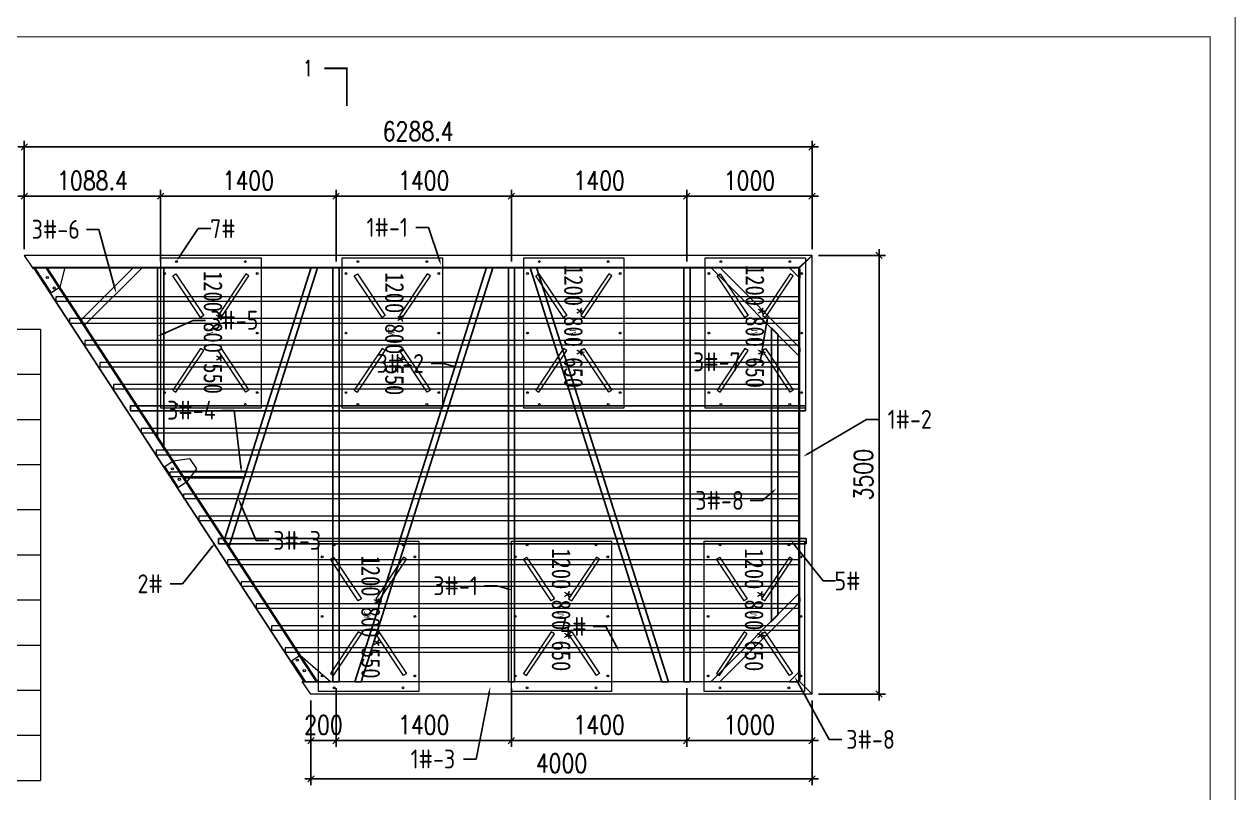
# Model space of a CAD drawing. Extents: x -259369 to -50372, y -155978 to 198088.
# Drawn here: x -60043 to -50372, y 107685 to 113815 of the extents above; entities that cross this region are included whole.
import ezdxf
from ezdxf import colors
from ezdxf.entities.mleader import LeaderData, LeaderLine
from ezdxf.math import Vec2, Vec3

# ---------------------------------------------------------------- set-up
doc = ezdxf.new("R2010")
doc.units = 0
doc.header["$LTSCALE"] = 1000
doc.header["$MEASUREMENT"] = 0
doc.linetypes.add('HIDDEN', pattern=[0.375, 0.25, -0.125])
for name, color, linetype in [('DIM_SYMB', 3, 'Continuous'), ('PUB_TEXT', 7, 'Continuous'), ('卡槽', 242, 'Continuous'), ('文字', 7, 'Continuous'), ('标注', 9, 'Continuous'), ('浮箱名称', 3, 'Continuous'), ('连接端梁', 130, 'Continuous'), ('铝横梁', 220, 'Continuous')]:
    doc.layers.add(name, color=color, linetype=linetype)
for name, color, linetype, lineweight in [('加强板', 140, 'Continuous', 18), ('图框', 7, 'Continuous', 13), ('浮箱', 160, 'Continuous', 20), ('虚线', 8, 'Continuous', 0), ('铝主梁', 3, 'Continuous', 9), ('铝龙骨', 7, 'Continuous', 9)]:
    doc.layers.add(name, color=color, linetype=linetype, lineweight=lineweight)
doc.styles.add('_TCH_LABEL', font='COMPLEX', dxfattribs={"bigfont": 'GBCBIG'})
doc.styles.add('Arial', font='')
doc.styles.add('HZTXT', font='txtw.shx', dxfattribs={"width": 0.8, "bigfont": 'hztxtw.shx'})
doc.styles.get("Standard").update_dxf_attribs({"font": 'gbenor.shx', "bigfont": 'gbcbig.shx'})
doc.styles.add('黑体', font='simhei.ttf', dxfattribs={"width": 0.8})
doc.styles.get('Arial').set_extended_font_data('STXihei')
doc.dimstyles.new('DIM-50', dxfattribs={"dimscale": 50, "dimtxt": 3, "dimasz": 1, "dimexe": 1, "dimexo": 1, "dimgap": 1, "dimtad": 1, "dimdec": 1, "dimdsep": 46, "dimtxsty": 'HZTXT', "dimblk": 'OBLIQUE', "dimblk1": 'ARCHTICK', "dimblk2": 'OBLIQUE', "dimcen": 0, "dimdle": 1, "dimclrd": 9, "dimclre": 9, "dimclrt": 2, "dimadec": 1, "dimazin": 0, "dimtfac": 1, "dimtdec": 1, "dimtix": 1, "dimtmove": 2, "dimatfit": 3, "dimldrblk": 'OBLIQUE', "dimfxl": 0, "dimtolj": 1, "dimtzin": 0, "dimarcsym": 0})

# ---------------------------------------------------------------- blocks, each defined once
blk = doc.blocks.new('_Oblique')
at = {"color": 0, "linetype": 'ByBlock', "lineweight": -2}
blk.add_line((-0.5, -0.5), (0.5, 0.5), dxfattribs=at)
blk = doc.blocks.new('*D81')
at = {"layer": 'Defpoints', "color": 0, "transparency": 16777216}
for p in [(-53754.3, 111972, 0), (-53754.3, 108472, 0), (-53219.5, 108472)]:
    blk.add_point(p, dxfattribs=at)
at = {"layer": '标注', "color": 9, "lineweight": -2, "transparency": 16777216}
for p, q in [((-53219.5, 112022), (-53219.5, 108422)), ((-53704.3, 111972), (-53169.5, 111972)), ((-53704.3, 108472), (-53169.5, 108472))]:
    blk.add_line(p, q, dxfattribs=at)
at = {"layer": '标注', "color": 9, "lineweight": -2, "transparency": 16777216, "xscale": 50, "yscale": 50, "zscale": 50}
for p, rotation in [((-53219.5, 111972), 90), ((-53219.5, 108472), 270)]:
    blk.add_blockref('_Oblique', p, dxfattribs=dict(at, rotation=rotation))
at = {"layer": '标注', "color": 2, "transparency": 16777216, "insert": (-53344.5, 110222), "char_height": 150, "attachment_point": 5, "rotation": 90, "style": 'HZTXT'}
blk.add_mtext('\\A1;3500', dxfattribs=at)
blk = doc.blocks.new('_ArchTick')
at = {"color": 0, "linetype": 'ByBlock', "const_width": 0.4}
blk.add_lwpolyline([(-0.5, -0.5), (0.5, 0.5)], dxfattribs=at)
blk = doc.blocks.new('*D82')
at = {"layer": 'Defpoints', "color": 0, "transparency": 16777216}
for p in [(-56154.3, 112443.9), (-56154.3, 111874), (-54754.3, 111874)]:
    blk.add_point(p, dxfattribs=at)
at = {"layer": '标注', "color": 9, "lineweight": -2, "transparency": 16777216}
for p, q in [((-56154.3, 111924), (-56154.3, 112493.9)), ((-54754.3, 111924), (-54754.3, 112493.9)), ((-54704.3, 112443.9), (-56204.3, 112443.9))]:
    blk.add_line(p, q, dxfattribs=at)
at = {"layer": '标注', "color": 9, "lineweight": -2, "transparency": 16777216, "xscale": 50, "yscale": 50, "zscale": 50, "rotation": 180}
blk.add_blockref('_Oblique', (-56154.3, 112443.9), dxfattribs=at)
at = {"layer": '标注', "color": 9, "lineweight": -2, "transparency": 16777216, "xscale": 50, "yscale": 50, "zscale": 50}
blk.add_blockref('_Oblique', (-54754.3, 112443.9), dxfattribs=at)
at = {"layer": '标注', "color": 2, "transparency": 16777216, "insert": (-55454.3, 112568.9), "char_height": 150, "attachment_point": 5, "style": 'HZTXT'}
blk.add_mtext('\\A1;1400', dxfattribs=at)
blk = doc.blocks.new('*D83')
at = {"layer": 'Defpoints', "color": 0, "transparency": 16777216}
for p in [(-57554.3, 112443.9), (-57554.3, 111874), (-56154.3, 111874)]:
    blk.add_point(p, dxfattribs=at)
at = {"layer": '标注', "color": 9, "lineweight": -2, "transparency": 16777216}
for p, q in [((-57554.3, 111924), (-57554.3, 112493.9)), ((-56154.3, 111924), (-56154.3, 112493.9)), ((-56104.3, 112443.9), (-57604.3, 112443.9))]:
    blk.add_line(p, q, dxfattribs=at)
at = {"layer": '标注', "color": 9, "lineweight": -2, "transparency": 16777216, "xscale": 50, "yscale": 50, "zscale": 50, "rotation": 180}
blk.add_blockref('_Oblique', (-57554.3, 112443.9), dxfattribs=at)
at = {"layer": '标注', "color": 9, "lineweight": -2, "transparency": 16777216, "xscale": 50, "yscale": 50, "zscale": 50}
blk.add_blockref('_Oblique', (-56154.3, 112443.9), dxfattribs=at)
at = {"layer": '标注', "color": 2, "transparency": 16777216, "insert": (-56854.3, 112568.9), "char_height": 150, "attachment_point": 5, "style": 'HZTXT'}
blk.add_mtext('\\A1;1400', dxfattribs=at)
blk = doc.blocks.new('*D84')
at = {"layer": 'Defpoints', "color": 0, "transparency": 16777216}
for p in [(-58954.3, 112443.9), (-58954.3, 111874), (-57554.3, 111874)]:
    blk.add_point(p, dxfattribs=at)
at = {"layer": '标注', "color": 9, "lineweight": -2, "transparency": 16777216}
for p, q in [((-58954.3, 111924), (-58954.3, 112493.9)), ((-57554.3, 111924), (-57554.3, 112493.9)), ((-57504.3, 112443.9), (-59004.3, 112443.9))]:
    blk.add_line(p, q, dxfattribs=at)
at = {"layer": '标注', "color": 9, "lineweight": -2, "transparency": 16777216, "xscale": 50, "yscale": 50, "zscale": 50, "rotation": 180}
blk.add_blockref('_Oblique', (-58954.3, 112443.9), dxfattribs=at)
at = {"layer": '标注', "color": 9, "lineweight": -2, "transparency": 16777216, "xscale": 50, "yscale": 50, "zscale": 50}
blk.add_blockref('_Oblique', (-57554.3, 112443.9), dxfattribs=at)
at = {"layer": '标注', "color": 2, "transparency": 16777216, "insert": (-58254.3, 112568.9), "char_height": 150, "attachment_point": 5, "style": 'HZTXT'}
blk.add_mtext('\\A1;1400', dxfattribs=at)
blk = doc.blocks.new('*D85')
at = {"layer": 'Defpoints', "color": 0, "transparency": 16777216}
for p in [(-60042.7, 112443.9), (-60042.7, 111972), (-58954.3, 111874)]:
    blk.add_point(p, dxfattribs=at)
at = {"layer": '标注', "color": 9, "lineweight": -2, "transparency": 16777216}
for p, q in [((-60042.7, 112022), (-60042.7, 112493.9)), ((-58954.3, 111924), (-58954.3, 112493.9)), ((-58904.3, 112443.9), (-60092.7, 112443.9))]:
    blk.add_line(p, q, dxfattribs=at)
at = {"layer": '标注', "color": 9, "lineweight": -2, "transparency": 16777216, "xscale": 50, "yscale": 50, "zscale": 50, "rotation": 180}
blk.add_blockref('_Oblique', (-60042.7, 112443.9), dxfattribs=at)
at = {"layer": '标注', "color": 9, "lineweight": -2, "transparency": 16777216, "xscale": 50, "yscale": 50, "zscale": 50}
blk.add_blockref('_Oblique', (-58954.3, 112443.9), dxfattribs=at)
at = {"layer": '标注', "color": 2, "transparency": 16777216, "insert": (-59498.5, 112568.9), "char_height": 150, "attachment_point": 5, "style": 'HZTXT'}
blk.add_mtext('\\A1;1088.4', dxfattribs=at)
blk = doc.blocks.new('*D86')
at = {"layer": 'Defpoints', "color": 0, "transparency": 16777216}
for p in [(-53754.3, 112836.6), (-60042.7, 111972), (-53754.3, 111972)]:
    blk.add_point(p, dxfattribs=at)
at = {"layer": '标注', "color": 9, "lineweight": -2, "transparency": 16777216}
for p, q in [((-60042.7, 112022), (-60042.7, 112886.6)), ((-53754.3, 112022), (-53754.3, 112886.6)), ((-60092.7, 112836.6), (-53704.3, 112836.6))]:
    blk.add_line(p, q, dxfattribs=at)
at = {"layer": '标注', "color": 9, "lineweight": -2, "transparency": 16777216, "xscale": 50, "yscale": 50, "zscale": 50, "rotation": 180}
blk.add_blockref('_Oblique', (-60042.7, 112836.6), dxfattribs=at)
at = {"layer": '标注', "color": 9, "lineweight": -2, "transparency": 16777216, "xscale": 50, "yscale": 50, "zscale": 50}
blk.add_blockref('_Oblique', (-53754.3, 112836.6), dxfattribs=at)
at = {"layer": '标注', "color": 2, "transparency": 16777216, "insert": (-56898.5, 112961.6), "char_height": 150, "attachment_point": 5, "style": 'HZTXT'}
blk.add_mtext('\\A1;6288.4', dxfattribs=at)
blk = doc.blocks.new('*D87')
at = {"layer": 'Defpoints', "color": 0, "transparency": 16777216}
for p in [(-53754.3, 112443.9), (-53754.3, 111972), (-54754.3, 111874)]:
    blk.add_point(p, dxfattribs=at)
at = {"layer": '标注', "color": 9, "lineweight": -2, "transparency": 16777216}
for p, q in [((-54754.3, 111924), (-54754.3, 112493.9)), ((-53754.3, 112022), (-53754.3, 112493.9)), ((-54804.3, 112443.9), (-53704.3, 112443.9))]:
    blk.add_line(p, q, dxfattribs=at)
at = {"layer": '标注', "color": 9, "lineweight": -2, "transparency": 16777216, "xscale": 50, "yscale": 50, "zscale": 50, "rotation": 180}
blk.add_blockref('_Oblique', (-54754.3, 112443.9), dxfattribs=at)
at = {"layer": '标注', "color": 9, "lineweight": -2, "transparency": 16777216, "xscale": 50, "yscale": 50, "zscale": 50}
blk.add_blockref('_Oblique', (-53754.3, 112443.9), dxfattribs=at)
at = {"layer": '标注', "color": 2, "transparency": 16777216, "insert": (-54254.3, 112568.9), "char_height": 150, "attachment_point": 5, "style": 'HZTXT'}
blk.add_mtext('\\A1;1000', dxfattribs=at)
blk = doc.blocks.new('*D88')
at = {"layer": 'Defpoints', "color": 0, "transparency": 16777216}
for p in [(-57754.3, 108472), (-53754.3, 108472), (-53754.3, 107796)]:
    blk.add_point(p, dxfattribs=at)
at = {"layer": '标注', "color": 9, "lineweight": -2, "transparency": 16777216}
for p, q in [((-57754.3, 108422), (-57754.3, 107746)), ((-53754.3, 108422), (-53754.3, 107746)), ((-57804.3, 107796), (-53704.3, 107796))]:
    blk.add_line(p, q, dxfattribs=at)
at = {"layer": '标注', "color": 9, "lineweight": -2, "transparency": 16777216, "xscale": 50, "yscale": 50, "zscale": 50}
for p, rotation in [((-57754.3, 107796), 179.999617407945), ((-53754.3, 107796), 359.999617407945)]:
    blk.add_blockref('_Oblique', p, dxfattribs=dict(at, rotation=rotation))
at = {"layer": '标注', "color": 2, "transparency": 16777216, "insert": (-55754.3, 107921), "char_height": 150, "attachment_point": 5, "rotation": 359.99962, "style": 'HZTXT'}
blk.add_mtext('\\A1;4000', dxfattribs=at)
blk = doc.blocks.new('*D89')
at = {"layer": 'Defpoints', "color": 0, "transparency": 16777216}
for p in [(-57554.3, 108570), (-57754.3, 108472), (-57554.3, 108101.6)]:
    blk.add_point(p, dxfattribs=at)
at = {"layer": '标注', "color": 9, "lineweight": -2, "transparency": 16777216}
for p, q in [((-57554.3, 108520), (-57554.3, 108051.6)), ((-57754.3, 108422), (-57754.3, 108051.6)), ((-57754.3, 108101.6), (-57804.3, 108101.6)), ((-57754.3, 108101.6), (-57554.3, 108101.6)), ((-57554.3, 108101.6), (-57504.3, 108101.6))]:
    blk.add_line(p, q, dxfattribs=at)
at = {"layer": '标注', "color": 9, "lineweight": -2, "transparency": 16777216, "xscale": 50, "yscale": 50, "zscale": 50}
blk.add_blockref('_Oblique', (-57754.3, 108101.6), dxfattribs=at)
at = {"layer": '标注', "color": 9, "lineweight": -2, "transparency": 16777216, "xscale": 50, "yscale": 50, "zscale": 50, "rotation": 180}
blk.add_blockref('_Oblique', (-57554.3, 108101.6), dxfattribs=at)
at = {"layer": '标注', "color": 2, "transparency": 16777216, "insert": (-57654.3, 108226.6), "char_height": 150, "attachment_point": 5, "style": 'HZTXT'}
blk.add_mtext('\\A1;200', dxfattribs=at)
blk = doc.blocks.new('A$C0D8A069B')
at = {"layer": '加强板'}
blk.add_lwpolyline([(80, -100), (0, -100), (0, 100), (80, 100), (200, 44.9), (200, -55.1), (80, -100)], dxfattribs=at)
for centre in [(40, 50), (40, -50)]:
    blk.add_circle(centre, 9, dxfattribs=at)
blk = doc.blocks.new('*D90')
at = {"color": 9, "lineweight": -2, "transparency": 16777216}
for p, q in [((-57554.3, 108520), (-57554.3, 108051.6)), ((-56154.3, 108520), (-56154.3, 108051.6)), ((-57604.3, 108101.6), (-56104.3, 108101.6))]:
    blk.add_line(p, q, dxfattribs=at)
at = {"layer": 'Defpoints', "color": 0, "transparency": 16777216}
for p in [(-57554.3, 108570), (-56154.3, 108570), (-56154.3, 108101.6)]:
    blk.add_point(p, dxfattribs=at)
at = {"color": 9, "lineweight": -2, "transparency": 16777216, "xscale": 50, "yscale": 50, "zscale": 50, "rotation": 180}
blk.add_blockref('_Oblique', (-57554.3, 108101.6), dxfattribs=at)
at = {"color": 9, "lineweight": -2, "transparency": 16777216, "xscale": 50, "yscale": 50, "zscale": 50}
blk.add_blockref('_Oblique', (-56154.3, 108101.6), dxfattribs=at)
at = {"color": 2, "transparency": 16777216, "insert": (-56854.3, 108226.6), "char_height": 150, "attachment_point": 5, "style": 'HZTXT'}
blk.add_mtext('\\A1;1400', dxfattribs=at)
blk = doc.blocks.new('*D91')
at = {"color": 9, "lineweight": -2, "transparency": 16777216}
for p, q in [((-56154.3, 108520), (-56154.3, 108051.6)), ((-54754.3, 108520), (-54754.3, 108051.6)), ((-56204.3, 108101.6), (-54704.3, 108101.6))]:
    blk.add_line(p, q, dxfattribs=at)
at = {"layer": 'Defpoints', "color": 0, "transparency": 16777216}
for p in [(-56154.3, 108570), (-54754.3, 108570), (-54754.3, 108101.6)]:
    blk.add_point(p, dxfattribs=at)
at = {"color": 9, "lineweight": -2, "transparency": 16777216, "xscale": 50, "yscale": 50, "zscale": 50, "rotation": 180}
blk.add_blockref('_Oblique', (-56154.3, 108101.6), dxfattribs=at)
at = {"color": 9, "lineweight": -2, "transparency": 16777216, "xscale": 50, "yscale": 50, "zscale": 50}
blk.add_blockref('_Oblique', (-54754.3, 108101.6), dxfattribs=at)
at = {"color": 2, "transparency": 16777216, "insert": (-55454.3, 108226.6), "char_height": 150, "attachment_point": 5, "style": 'HZTXT'}
blk.add_mtext('\\A1;1400', dxfattribs=at)
blk = doc.blocks.new('*D92')
at = {"color": 9, "lineweight": -2, "transparency": 16777216}
for p, q in [((-54754.3, 108520), (-54754.3, 108051.6)), ((-53754.3, 108422), (-53754.3, 108051.6)), ((-54804.3, 108101.6), (-53704.3, 108101.6))]:
    blk.add_line(p, q, dxfattribs=at)
at = {"layer": 'Defpoints', "color": 0, "transparency": 16777216}
for p in [(-54754.3, 108570), (-53754.3, 108472), (-53754.3, 108101.6)]:
    blk.add_point(p, dxfattribs=at)
at = {"color": 9, "lineweight": -2, "transparency": 16777216, "xscale": 50, "yscale": 50, "zscale": 50, "rotation": 180}
blk.add_blockref('_Oblique', (-54754.3, 108101.6), dxfattribs=at)
at = {"color": 9, "lineweight": -2, "transparency": 16777216, "xscale": 50, "yscale": 50, "zscale": 50}
blk.add_blockref('_Oblique', (-53754.3, 108101.6), dxfattribs=at)
at = {"color": 2, "transparency": 16777216, "insert": (-54254.3, 108226.6), "char_height": 150, "attachment_point": 5, "style": 'HZTXT'}
blk.add_mtext('\\A1;1000', dxfattribs=at)
blk = doc.blocks.new('$matou$00000186')
for points in [[(-600, 400), (600, 400), (600, -400), (-600, -400)], [(-455.8, 303.8), (-472.4, 278.9), (-139.6, 57), (-122.9, 82)], [(455.8, 303.8), (472.4, 278.9), (139.6, 57), (122.9, 82)], [(-455.8, -303.8), (-472.4, -278.9), (-139.6, -57), (-122.9, -82)], [(455.8, -303.8), (472.4, -278.9), (139.6, -57), (122.9, -82)]]:
    blk.add_lwpolyline(points, close=True)
for centre in [(-475, 370), (0, 370), (475, 370), (-570, 275), (570, 275), (-570, -275), (570, -275), (-475, -370), (0, -370), (475, -370)]:
    blk.add_circle(centre, 7)
at = {"layer": 'PUB_TEXT', "style": '黑体', "width": 0.8}
blk.add_text('JY', height=52.57, dxfattribs=at).set_placement((-44.4, -35.3))
blk = doc.blocks.new('*U26')
at = {"layer": '浮箱', "rotation": 270}
blk.add_blockref('$matou$00000186', (0, 0), dxfattribs=at)
blk = doc.blocks.new('*U27')
at = {"color": 0, "linetype": 'ByBlock', "lineweight": -2, "transparency": 16777216}
for p in [(0, 0), (1448.3, 0), (2896.7, 0), (4345, 0)]:
    blk.add_blockref('*U26', p, dxfattribs=at)
blk = doc.blocks.new('*U28')
at = {"layer": '浮箱', "rotation": 270}
blk.add_blockref('$matou$00000186', (0, 0), dxfattribs=at)
blk = doc.blocks.new('*U29')
at = {"color": 0, "linetype": 'ByBlock', "lineweight": -2, "transparency": 16777216}
for p in [(0, 0), (1540, 0), (3080, 0)]:
    blk.add_blockref('*U28', p, dxfattribs=at)
blk = doc.blocks.new('m5')
at = {"layer": '加强板', "color": 5}
for points in [[(131648.1, 17652.8), (131888.1, 17652.8), (131846.4, 17495.7), (131779.4, 17451.9)], [(133808.2, 14348.8), (134008.2, 14348.8), (133765.8, 14560), (133698.8, 14516.2)]]:
    blk.add_lwpolyline(points, close=True, dxfattribs=at)
for centre in [(131747.2, 17574.3), (131801.9, 17490.6), (133743.2, 14521.4), (133797.9, 14437.7)]:
    blk.add_circle(centre, 9, dxfattribs=at)
at = {"layer": '卡槽', "color": 22, "ltscale": 5000, "elevation": 0}
for points in [[(137798, 16550.8), (137798, 16510.8), (132409.8, 16510.8), (132409.8, 16550.8)], [(137804.4, 15450.8), (137804.4, 15490.8), (133114.7, 15490.8), (133114.7, 15450.8)]]:
    blk.add_lwpolyline(points, close=True, dxfattribs=at)
at = {"layer": '虚线', "color": 1, "linetype": 'HIDDEN', "ltscale": 300}
for p, q in [((137753.4, 17652.8), (131627, 17652.8)), ((131731.6, 17652.8), (133891.9, 14348.8)), ((137753.4, 14348.8), (137753.4, 17652.8)), ((137753.4, 14348.8), (133787.3, 14348.8))]:
    blk.add_line(p, q, dxfattribs=at)
at = {"layer": '连接端梁'}
blk.add_lwpolyline([(133796.3, 14348.8), (131636, 17652.8), (131743.5, 17652.8), (133903.8, 14348.8)], close=True, dxfattribs=at)
at = {"layer": '铝主梁', "color": 3}
for points in [[(131633.6, 17650.8), (137743.4, 17650.8), (137851.4, 17750.8), (131563, 17750.8)], [(137751.4, 17642.8), (137751.8, 14350.8), (137851.4, 14250.8), (137851.4, 17750.8)]]:
    blk.add_lwpolyline(points, dxfattribs=at)
blk.add_lwpolyline([(137851.4, 14250.8), (133851.4, 14250.8), (133780.8, 14350.8), (137751.8, 14350.8)], close=True, dxfattribs=at)
at = {"layer": '铝横梁', "color": 243}
for points in [[(137753.4, 17635.8), (137736.4, 17652.8), (137668.6, 17652.8), (137753.4, 17568)], [(137753.4, 14365.8), (137736.4, 14348.8), (137668.6, 14348.8), (137753.4, 14433.7)]]:
    blk.add_lwpolyline(points, close=True, dxfattribs=at)
for name, p in [('*U27', (133053, 17130.8, 0)), ('*U29', (134311.4, 14870.8, 0))]:
    blk.add_blockref(name, p)
at = {"rotation": 33.17829872534546}
blk.add_blockref('A$C0D8A069B', (132739.2, 15983.9), dxfattribs=at)
blk = doc.blocks.new('ghjghjgj')
at = {"layer": '图框'}
for p, q in [((110614, 119431), (110614, 114931)), ((110614, 119431), (115451, 119431)), ((115451, 119431), (115451, 114931)), ((110614, 118981), (115451, 118981)), ((111401, 118981), (111401, 114931)), ((112639, 118981), (112639, 114931)), ((113764, 118981), (113764, 114931)), ((110614, 118531), (115451, 118531)), ((110614, 118081), (115451, 118081)), ((110614, 117631), (115451, 117631)), ((110614, 117181), (115451, 117181)), ((110614, 116731), (115451, 116731)), ((110614, 116281), (115451, 116281)), ((110614, 115831), (115451, 115831)), ((110614, 115381), (115451, 115381)), ((110614, 114931), (115451, 114931))]:
    blk.add_line(p, q, dxfattribs=at)
at = {"layer": '图框', "attachment_point": 1, "style": 'Arial'}
for s, width, insert, char_height in [('\\pi876.69506;{\\fSimSun|b0|i0|c134|p2;主浮桥材料表}', 2620.06, (111520, 119308), 168.75), ('\\pi51.65737;{\\fSimSun|b0|i0|c134|p2;编号}', 716.98, (110717, 118863), 168.75), ('\\pi51.32218;{\\fSimSun|b0|i0|c134|p2;名称}', 716.98, (111647, 118863), 168.75), ('\\pi53.50095;{\\fSimSun|b0|i0|c134|p2;材质}', 716.98, (112849, 118863), 168.75), ('\\pi35.48134;{\\fSimSun|b0|i0|c134|p2;规格（mm）}', 1208.85, (114034, 118863), 168.75), ('\\pi279.81954;{\\fArial|b0|i0|c0|p34;1#}', 793.2, (110608, 118413), 168.75), ('\\pi50.98698;{\\fSimSun|b0|i0|c134|p2;主梁}', 716.98, (111647, 118413), 168.75), ('\\pi234.45852;{\\fArial|b0|i0|c0|p34;6061-T6}', 1327.29, (112543, 118413), 168.75), ('\\pi0.69652;222x100x4', 1327.29, (113918, 118413), 168.75), ('\\pi270.43814;{\\fArial|b0|i0|c0|p34;2#}', 793.2, (110608, 117937), 168.75), ('\\pi31.45968;{\\fSimSun|b0|i0|c134|p2;U型槽}', 1074.91, (111621, 117944), 168.75), ('\\pi234.45852;{\\fArial|b0|i0|c0|p34;6061-T6}', 1327.29, (112543, 117937), 168.75), ('\\pi28.82152;90x78x7.0', 1327.29, (113918, 117933), 168.75), ('\\pi271.93456;{\\fArial|b0|i0|c0|p34;3#}', 793.2, (110608, 117509), 168.75), ('\\pi57.54881;{\\fSimSun|b0|i0|c134|p2;矩形管}', 874.48, (111569, 117497), 168.75), ('\\pi234.45852;{\\fArial|b0|i0|c0|p34;6061-T6}', 1327.29, (112543, 117499), 168.75), ('\\pi149.35724;78x50x3', 1327.29, (113918, 117497), 168.75), ('\\pi268.48129;{\\fArial|b0|i0|c0|p34;4#}', 793.2, (110608, 117047), 168.75), ('\\pi35.39194;{\\fSimSun|b0|i0|c134|p2;龙骨}', 1074.91, (111670, 117063), 168.75), ('\\pi234.45852;{\\fArial|b0|i0|c0|p34;6061-T6}', 1327.29, (112543, 117047), 168.75), ('\\pi149.35724;76x35x3', 1327.29, (113918, 117063), 168.75), ('\\pi271.87701;{\\fArial|b0|i0|c0|p34;5#}', 793.2, (110608, 116599), 168.75), ('\\pi35.01394;{\\fSimSun|b0|i0|c134|p2;卡槽}', 1074.91, (111657, 116587), 168.75), ('\\pi234.45852;{\\fArial|b0|i0|c0|p34;6061-T6}', 1327.29, (112543, 116613), 168.75), ('\\pi149.35724;40x40x3', 1327.29, (113918, 116587), 168.75), ('\\pi74.02918;{\\fSimSun|b0|i0|c134|p2;加强板}', 1074.91, (111574, 116145), 168.75), ('\\pi271.41657;{\\fArial|b0|i0|c0|p34;6#}', 793.2, (110608, 116144), 168.75), ('\\pi234.45852;{\\fArial|b0|i0|c0|p34;6061-T6}', 1327.29, (112543, 116137), 168.75), ('\\pi-11.35705;200x200x8', 1327.29, (113918, 116145), 168.75), ('\\pi272.56766;{\\fArial|b0|i0|c0|p34;7#}', 793.2, (110608, 115688), 168.75), ('\\pi117.7722;{\\fSimSun|b0|i0|c134|p2;浮箱}', 1074.91, (111620, 115714), 168.75), ('\\pi521.82849;{\\fArial|b0|i0|c0|p34;PE}', 1327.29, (112543, 115687), 168.75), ('\\pi-236.35705,t944.89295;1200x800x550', 1327.29, (113937, 115687), 168.75), ('\\pi271.7619;{\\fArial|b0|i0|c0|p34;8#}', 793.2, (110608, 115254), 168.75), ('{\\fSimSun|b0|i0|c134|p2;面板}', 1074.91, (111753, 115252), 168.75), ('\\pi436.2992;{\\fSimSun|b0|i0|c134|p2;塑木}', 1327.29, (112543, 115252), 168.75), ('138x23', 1327.29, (114174, 115254), 168.8)]:
    blk.add_mtext_dynamic_manual_height_columns(s, width=width, gutter_width=2260, heights=[363], dxfattribs=dict(at, insert=insert, char_height=char_height))
at = {"layer": '文字', "color": 0, "insert": (112415, 120123), "char_height": 150, "attachment_point": 5, "style": 'Arial'}
blk.add_mtext_dynamic_manual_height_columns('{\\fSimSun|b0|i0|c134|p2;说明}:\\P1{\\fSimSun|b0|i0|c134|p2;、本图标注尺寸以}mm{\\fSimSun|b0|i0|c134|p2;为单位。\\P}2{\\fSimSun|b0|i0|c134|p2;、浮桥结构采用}6061-T6{\\fSimSun|b0|i0|c134|p2;铝合金。}', width=3542.47, gutter_width=12.5, heights=[0], dxfattribs=at)

msp = doc.modelspace()

# ---------------------------------------------------------------- linework, layer by layer
at = {"layer": 'DIM_SYMB', "const_width": 15}
msp.add_lwpolyline([(-57648.12, 113464.57), (-57468.12, 113464.57), (-57468.12, 113164.57)], dxfattribs=at)
at = {"layer": '加强板', "color": 5}
for points in [[(-59957.64, 111873.98), (-59717.62, 111873.98), (-59759.35, 111716.89), (-59826.3, 111673.11)], [(-57797.47, 108569.98), (-57597.51, 108569.98), (-57839.96, 108781.15), (-57906.92, 108737.37)]]:
    msp.add_lwpolyline(points, close=True, dxfattribs=at)
for centre in [(-59858.49, 111795.43), (-59803.77, 111711.74), (-57862.5, 108742.53), (-57807.77, 108658.83)]:
    msp.add_circle(centre, 9, dxfattribs=at)
at = {"layer": '虚线', "color": 1, "linetype": 'HIDDEN', "ltscale": 300}
for p, q in [((-53852.31, 111873.98), (-59978.67, 111873.98)), ((-59874.13, 111873.98), (-57713.84, 108569.98)), ((-53852.31, 108569.98), (-53852.31, 111873.98)), ((-53852.31, 108569.98), (-57818.38, 108569.98))]:
    msp.add_line(p, q, dxfattribs=at)
at = {"layer": '连接端梁', "color": 0}
for points, const_width in [([(-64647.44, 113915.74), (-50377.38, 113915.74), (-50377.38, 102953.02), (-64647.44, 102953.02)], 10), ([(-64447.44, 113715.74), (-50577.38, 113715.74), (-50577.38, 103153.02), (-64447.44, 103153.02)], 9)]:
    msp.add_lwpolyline(points, close=True, dxfattribs=dict(at, const_width=const_width))
at = {"layer": '连接端梁'}
msp.add_lwpolyline([(-57809.42, 108569.98), (-59969.71, 111873.98), (-59862.18, 111873.98), (-57701.89, 108569.98)], close=True, dxfattribs=at)
at = {"layer": '铝主梁', "color": 3}
for points in [[(-60042.75, 111971.98), (-59972.13, 111863.98)], [(-53862.31, 111863.98), (-53862.31, 108579.98), (-53754.31, 108471.98), (-53754.31, 111971.98)]]:
    msp.add_lwpolyline(points, dxfattribs=at)
msp.add_lwpolyline([(-53754.31, 111971.98), (-53862.31, 111863.98), (-53862.31, 108579.98), (-53754.31, 108471.98)], close=True, dxfattribs=at)
at = {"layer": '铝横梁', "color": 243}
for points in [[(-59589.06, 111456.27), (-59171.21, 111874.14), (-59101.91, 111872.72), (-59560.81, 111413.81)], [(-58928.32, 111873.98), (-58927.85, 110448.05), (-58977.85, 110521.47), (-58978.32, 111873.98)], [(-57753.68, 111873.98), (-58444.04, 109705.04), (-58408.26, 109652.63), (-57701.42, 111873.37)], [(-57578.32, 111873.98), (-57578.32, 108569.98), (-57528.32, 108569.98), (-57528.32, 111873.98)], [(-56353.68, 111873.98), (-57405.31, 108569.98), (-57353.05, 108569.37), (-56301.42, 111873.37)], [(-56178.32, 111873.98), (-56178.32, 108569.98), (-56128.32, 108569.98), (-56128.32, 111873.98)], [(-55952.96, 111873.98), (-54901.34, 108569.98), (-54953.6, 108569.37), (-56005.23, 111873.37)], [(-54778.32, 111873.98), (-54778.32, 108569.98), (-54728.32, 108569.98), (-54728.32, 111873.98)], [(-53852.31, 111234.76), (-54491.52, 111873.98), (-54560.82, 111872.57), (-53853.73, 111165.46)], [(-53852.31, 111857.01), (-53869.28, 111873.98), (-53937.16, 111873.98), (-53852.31, 111789.13)], [(-54027.93, 111342.5), (-54028.31, 109101.09), (-54078.31, 109051.08), (-54078.32, 111392.89)], [(-53852.31, 109209.2), (-54491.52, 108569.98), (-54560.82, 108571.39), (-53853.73, 109278.5)], [(-53852.31, 108586.95), (-53869.28, 108569.98), (-53937.16, 108569.98), (-53852.31, 108654.83)]]:
    msp.add_lwpolyline(points, close=True, dxfattribs=at)
at = {"layer": '铝横梁', "color": 243, "elevation": 0}
msp.add_lwpolyline([(-58797.71, 110247.96), (-58271.86, 110247.96), (-58287.14, 110197.96), (-58766.33, 110197.96)], close=True, dxfattribs=at)
at = {"layer": '铝龙骨', "color": 0}
for points in [[(-53852.31, 111606.98), (-53852.31, 111641.98), (-59790.31, 111641.98), (-59790.31, 111606.98)], [(-53852.31, 111431.98), (-53852.31, 111466.98), (-59680.31, 111466.98), (-59680.31, 111431.98)], [(-53852.31, 111256.98), (-53852.31, 111291.98), (-59560.31, 111291.98), (-59560.31, 111256.98)], [(-53852.31, 111081.98), (-53852.31, 111116.98), (-59440.31, 111116.98), (-59440.31, 111081.98)], [(-53852.31, 110906.98), (-53852.31, 110941.98), (-59330.31, 110941.98), (-59330.31, 110906.98)], [(-53852.31, 110556.98), (-53852.31, 110591.98), (-59110.31, 110591.98), (-59110.31, 110556.98)], [(-53852.31, 110381.98), (-53852.31, 110416.98), (-58990.31, 110416.98), (-58990.31, 110381.98)], [(-53852.31, 110206.98), (-53852.31, 110241.98), (-58880.31, 110241.98), (-58880.31, 110206.98)], [(-53852.31, 110031.98), (-53852.31, 110066.98), (-58770.31, 110066.98), (-58770.31, 110031.98)], [(-53852.31, 109856.98), (-53852.31, 109891.98), (-58650.31, 109891.98), (-58650.31, 109856.98)], [(-53852.31, 109506.98), (-53852.31, 109541.98), (-58420.31, 109541.98), (-58420.31, 109506.98)], [(-53852.31, 109331.98), (-53852.31, 109366.98), (-58310.31, 109366.98), (-58310.31, 109331.98)], [(-53852.31, 109156.98), (-53852.31, 109191.98), (-58190.31, 109191.98), (-58190.31, 109156.98)], [(-53852.31, 108981.98), (-53852.31, 109016.98), (-58070.31, 109016.98), (-58070.31, 108981.98)], [(-53852.31, 108806.98), (-53852.31, 108841.98), (-57960.31, 108841.98), (-57960.31, 108806.98)]]:
    msp.add_lwpolyline(points, close=True, dxfattribs=at)

# ---------------------------------------------------------------- block references
msp.add_blockref('m5', (-191605.71, 94221.16))
at = {"rotation": 33.17829872534546}
msp.add_blockref('A$C0D8A069B', (-58866.53, 110205.03), dxfattribs=at)
at = {"layer": '连接端梁', "color": 0, "xscale": 0.8, "yscale": 0.8, "zscale": 0.8}
msp.add_blockref('ghjghjgj', (-152272.99, 15838.7), dxfattribs=at)

# ---------------------------------------------------------------- texts
at = {"layer": 'PUB_TEXT', "color": 7, "style": '_TCH_LABEL', "width": 0.705882}
msp.add_text('1', height=127.5, dxfattribs=at).set_placement((-57817.4, 113400.82))
at = {"layer": '浮箱名称', "style": '黑体', "width": 0.8}
for p in [(-58609.61, 111847.36, 0), (-57161.28, 111836.99, 0), (-57351.15, 109577.03, 0)]:
    msp.add_text('1200*800*550', height=150.211, rotation=270, dxfattribs=at).set_placement(p)
at = {"layer": '浮箱名称', "color": 1, "style": '黑体', "width": 0.8}
for p in [(-55732.53, 111894.74, 0), (-54284.19, 111894.74, 0), (-55830.73, 109634.78, 0), (-54290.73, 109634.78, 0)]:
    msp.add_text('1200*800*650', height=150.211, rotation=270, dxfattribs=at).set_placement(p)

# ---------------------------------------------------------------- dimensions: what is measured, and where the dimension line sits
for base, p1, p2, picture, middle in [((-56154.32, 108101.6), (-57554.32, 108569.98), (-56154.32, 108569.98), '*D90', (-56854.32, 108226.6)), ((-54754.32, 108101.6), (-56154.32, 108569.98), (-54754.32, 108569.98), '*D91', (-55454.32, 108226.6)), ((-53754.31, 108101.6), (-54754.32, 108569.98), (-53754.31, 108471.95), '*D92', (-54254.32, 108226.6))]:
    dim = msp.add_linear_dim(base=base, p1=p1, p2=p2, dimstyle='DIM-50')
    dim.commit()
    dim.dimension.update_dxf_attribs({"geometry": picture, "text_midpoint": middle})
at = {"layer": '标注'}
for base, p1, p2, angle, picture, middle in [((-53754.31, 112836.57), (-60042.75, 111971.98), (-53754.31, 111971.98), 180, '*D86', (-56898.53, 112961.57)), ((-60042.75, 112443.89), (-58954.32, 111873.98), (-60042.75, 111971.98), 180, '*D85', (-59498.53, 112568.89)), ((-58954.32, 112443.89), (-57554.32, 111873.98), (-58954.32, 111873.98), 180, '*D84', (-58254.32, 112568.89)), ((-57554.32, 112443.89), (-56154.32, 111873.98), (-57554.32, 111873.98), 180, '*D83', (-56854.32, 112568.89)), ((-56154.32, 112443.89), (-54754.32, 111873.98), (-56154.32, 111873.98), 180, '*D82', (-55454.32, 112568.89)), ((-53754.31, 112443.89), (-54754.32, 111873.98), (-53754.31, 111971.98), 180, '*D87', (-54254.32, 112568.89)), ((-53219.53, 108471.95, 0), (-53754.31, 111971.98), (-53754.31, 108471.95), 90, '*D81', (-53344.53, 110221.97, 0)), ((-57554.32, 108101.6), (-57754.3, 108471.98), (-57554.32, 108569.98), 180, '*D89', (-57654.31, 108226.6))]:
    dim = msp.add_linear_dim(base=base, p1=p1, p2=p2, angle=angle, dimstyle='DIM-50', dxfattribs=at)
    dim.commit()
    dim.dimension.update_dxf_attribs({"geometry": picture, "text_midpoint": middle})
dim = msp.add_aligned_dim(p1=(-57754.3, 108471.98), p2=(-53754.31, 108471.95), distance=-676, dimstyle='DIM-50', dxfattribs=at)
dim.commit()
dim.dimension.update_dxf_attribs({"geometry": '*D88', "text_midpoint": (-55754.31, 107920.97)})

# ---------------------------------------------------------------- leaders
at = {"layer": '标注', "color": 6, "linetype": 'ByBlock'}
ml = msp.add_multileader_mtext('Standard', dxfattribs=at)
ml.set_content('3#-6', color=6)
ml.set_leader_properties()
ml.build(insert=Vec2(0, 0))
ml.multileader.update_dxf_attribs({"dogleg_length": 100, "arrow_head_size": 50})
ctx = ml.context
ctx.base_point, ctx.char_height, ctx.arrow_head_size, ctx.landing_gap_size, ctx.plane_origin = Vec3(-59961.96, 112178.51, 0), 150, 50, 35.88, Vec3(-59635.13, 101818.95, 0)
notes = []
notes.append((ctx, [(0, (1, 1, 0), (-59446.51, 112178.51, 0), (-1, 0), 100, [(0, [(-59308.6, 111668.85, 0)], 0, [])])]))
ctx.mtext.insert, ctx.mtext.width, ctx.mtext.defined_height, ctx.mtext.flow_direction = Vec3(-59983.37, 112254.84, 0), 445.8704, 72.4, 5
ml = msp.add_multileader_mtext('Standard', dxfattribs=at)
ml.set_content('7#', color=6)
ml.set_leader_properties()
ml.build(insert=Vec2(0, 0))
ml.multileader.update_dxf_attribs({"dogleg_length": 100, "arrow_head_size": 50})
ctx = ml.context
ctx.base_point, ctx.char_height, ctx.arrow_head_size, ctx.landing_gap_size, ctx.plane_origin = Vec3(-58553.56, 112184.96), 150, 50, 35.88, Vec3(-58335.46, 101583.72)
ctx.text_align_type = 2
notes.append((ctx, [(0, (1, 1, 0), (-58653.56, 112184.96), (1, 0), 100, [(0, [(-58824.69, 111929.63)], 0, [])])]))
ctx.mtext.insert, ctx.mtext.width, ctx.mtext.defined_height, ctx.mtext.alignment, ctx.mtext.flow_direction = Vec3(-58355.18, 112259.96), 445.8704, 72.4, 3, 5
ml = msp.add_multileader_mtext('Standard', dxfattribs=at)
ml.set_content('1#-1', color=6)
ml.set_leader_properties()
ml.build(insert=Vec2(0, 0))
ml.multileader.update_dxf_attribs({"dogleg_length": 100, "arrow_head_size": 50})
ctx = ml.context
ctx.base_point, ctx.char_height, ctx.arrow_head_size, ctx.landing_gap_size, ctx.plane_origin = Vec3(-57275.8, 112194.13), 150, 50, 35.88, Vec3(-57315.58, 100603.12)
notes.append((ctx, [(0, (1, 1, 0), (-56816.55, 112194.13), (-1, 0), 100, [(0, [(-56715.25, 111892.8)], 0, [])])]))
ctx.mtext.insert, ctx.mtext.width, ctx.mtext.defined_height, ctx.mtext.flow_direction = Vec3(-57310.54, 112270.4), 445.8704, 72.4, 5
ml = msp.add_multileader_mtext('Standard', dxfattribs=at)
ml.set_content('3#-5', color=6)
ml.set_leader_properties()
ml.build(insert=Vec2(0, 0))
ml.multileader.update_dxf_attribs({"dogleg_length": 100, "arrow_head_size": 50})
ctx = ml.context
ctx.base_point, ctx.char_height, ctx.arrow_head_size, ctx.landing_gap_size, ctx.plane_origin = Vec3(-58594.65, 111453.06, 0), 150, 50, 35.88, Vec3(-58373.89, 101103.95, 0)
notes.append((ctx, [(1, (1, 1, 0), (-58694.65, 111453.06, 0), (1, 0), 100, [(0, [(-58979.08, 111326.07, 0)], 0, [])])]))
ctx.mtext.insert, ctx.mtext.width, ctx.mtext.defined_height, ctx.mtext.flow_direction = Vec3(-58558.78, 111529.39, 0), 445.8704, 72.4, 5
ml = msp.add_multileader_mtext('Standard', dxfattribs=at)
ml.set_content('3#-7', color=6)
ml.set_leader_properties()
ml.build(insert=Vec2(0, 0))
ml.multileader.update_dxf_attribs({"dogleg_length": 100, "arrow_head_size": 50})
ctx = ml.context
ctx.base_point, ctx.char_height, ctx.arrow_head_size, ctx.landing_gap_size, ctx.plane_origin = Vec3(-54677.15, 111120.93), 150, 50, 35.88, Vec3(-54414.21, 101113.95)
notes.append((ctx, [(0, (1, 1, 0), (-54167.89, 111120.93), (-1, 0), 100, [(0, [(-54107.15, 111494.48)], 0, [])])]))
ctx.mtext.insert, ctx.mtext.width, ctx.mtext.defined_height, ctx.mtext.flow_direction = Vec3(-54704.86, 111197.26), 445.8704, 72.4, 5
ml = msp.add_multileader_mtext('Standard', dxfattribs=at)
ml.set_content('3#-2', color=6)
ml.set_leader_properties()
ml.build(insert=Vec2(0, 0))
ml.multileader.update_dxf_attribs({"dogleg_length": 100, "arrow_head_size": 50})
ctx = ml.context
ctx.base_point, ctx.char_height, ctx.arrow_head_size, ctx.landing_gap_size, ctx.plane_origin = Vec3(-57212.09, 111108.29), 150, 50, 35.88, Vec3(-57059.54, 100728.92)
notes.append((ctx, [(0, (1, 1, 0), (-56695.33, 111108.29), (-1, 0), 100, [(0, [(-56570.31, 111074.83)], 0, [])])]))
ctx.mtext.insert, ctx.mtext.width, ctx.mtext.defined_height, ctx.mtext.flow_direction = Vec3(-57230.77, 111184.62), 445.8704, 72.4, 5
ml = msp.add_multileader_mtext('Standard', dxfattribs=at)
ml.set_content('3#-4', color=6)
ml.set_leader_properties()
ml.build(insert=Vec2(0, 0))
ml.multileader.update_dxf_attribs({"dogleg_length": 100, "arrow_head_size": 50})
ctx = ml.context
ctx.base_point, ctx.char_height, ctx.arrow_head_size, ctx.landing_gap_size, ctx.plane_origin = Vec3(-58887.84, 110735.53), 150, 50, 35.88, Vec3(-59571.03, 100813.63)
notes.append((ctx, [(0, (1, 1, 0), (-58366.09, 110735.53), (-1, 0), 100, [(0, [(-58307.81, 110236.98)], 0, [])])]))
ctx.mtext.insert, ctx.mtext.width, ctx.mtext.defined_height, ctx.mtext.flow_direction = Vec3(-58902.44, 110811.86), 445.8704, 72.4, 5
ml = msp.add_multileader_mtext('Standard', dxfattribs=at)
ml.set_content('1#-2', color=6)
ml.set_leader_properties()
ml.build(insert=Vec2(0, 0))
ml.multileader.update_dxf_attribs({"dogleg_length": 100, "arrow_head_size": 50})
ctx = ml.context
ctx.base_point, ctx.char_height, ctx.arrow_head_size, ctx.landing_gap_size, ctx.plane_origin = Vec3(-53219.98, 110662.33, 0), 150, 50, 35.88, Vec3(-53943.26, 102306.79, 0)
ctx.text_align_type = 2
notes.append((ctx, [(1, (1, 1, 0), (-53319.98, 110662.33, 0), (1, 0), 100, [(0, [(-53825.98, 110366.35, 0)], 0, [])])]))
ctx.mtext.insert, ctx.mtext.width, ctx.mtext.alignment, ctx.mtext.flow_direction = Vec3(-52798.56, 110738.61, 0), 207.6057, 3, 5
ml = msp.add_multileader_mtext('Standard', dxfattribs=at)
ml.set_content('3#-8', color=6)
ml.set_leader_properties()
ml.build(insert=Vec2(0, 0))
ml.multileader.update_dxf_attribs({"dogleg_length": 100, "arrow_head_size": 50})
ctx = ml.context
ctx.base_point, ctx.char_height, ctx.arrow_head_size, ctx.landing_gap_size, ctx.plane_origin = Vec3(-54658.33, 110015.67), 150, 50, 35.88, Vec3(-54414.21, 99983.17)
notes.append((ctx, [(0, (1, 1, 0), (-54149.08, 110015.67), (-1, 0), 100, [(0, [(-54038.38, 110113.31)], 0, [])])]))
ctx.mtext.insert, ctx.mtext.width, ctx.mtext.defined_height, ctx.mtext.flow_direction = Vec3(-54686.35, 110092), 445.8704, 72.4, 5
ml = msp.add_multileader_mtext('Standard', dxfattribs=at)
ml.set_content('3#-3', color=6)
ml.set_leader_properties()
ml.build(insert=Vec2(0, 0))
ml.multileader.update_dxf_attribs({"dogleg_length": 100, "arrow_head_size": 50})
ctx = ml.context
ctx.base_point, ctx.char_height, ctx.arrow_head_size, ctx.landing_gap_size, ctx.plane_origin = Vec3(-58090.92, 109696.53), 150, 50, 35.88, Vec3(-58773.32, 99776.3)
notes.append((ctx, [(1, (1, 1, 0), (-58190.92, 109696.53), (1, 0), 100, [(0, [(-58335.19, 110036.16)], 0, [])])]))
ctx.mtext.insert, ctx.mtext.width, ctx.mtext.defined_height, ctx.mtext.flow_direction = Vec3(-58055.04, 109772.86), 445.8704, 72.4, 5
ml = msp.add_multileader_mtext('Standard', dxfattribs=at)
ml.set_content('2#', color=6)
ml.set_leader_properties()
ml.build(insert=Vec2(0, 0))
ml.multileader.update_dxf_attribs({"dogleg_length": 100, "arrow_head_size": 50})
ctx = ml.context
ctx.base_point, ctx.char_height, ctx.arrow_head_size, ctx.landing_gap_size, ctx.plane_origin = Vec3(-59115.88, 109350.9, 0), 150, 50, 35.88, Vec3(-58445.26, 101160.56, 0)
notes.append((ctx, [(1, (1, 1, 0), (-58778.45, 109350.9, 0), (-1, 0), 100, [(0, [(-58517.13, 109680.38, 0)], 0, [])])]))
ctx.mtext.insert, ctx.mtext.flow_direction = Vec3(-59138.61, 109427.17, 0), 5
ml = msp.add_multileader_mtext('Standard', dxfattribs=at)
ml.set_content('5#', color=6)
ml.set_leader_properties()
ml.build(insert=Vec2(0, 0))
ml.multileader.update_dxf_attribs({"dogleg_length": 100, "arrow_head_size": 50})
ctx = ml.context
ctx.base_point, ctx.char_height, ctx.arrow_head_size, ctx.landing_gap_size, ctx.plane_origin = Vec3(-53566.64, 109374.66), 150, 50, 35.88, Vec3(-53999.83, 101184.33)
ctx.text_align_type = 2
notes.append((ctx, [(1, (1, 1, 0), (-53666.64, 109374.66), (1, 0), 100, [(0, [(-53927.96, 109704.14)], 0, [])])]))
ctx.mtext.insert, ctx.mtext.alignment, ctx.mtext.flow_direction = Vec3(-53368.26, 109449.66), 3, 5
ml = msp.add_multileader_mtext('Standard', dxfattribs=at)
ml.set_content('3#-1', color=6)
ml.set_leader_properties()
ml.build(insert=Vec2(0, 0))
ml.multileader.update_dxf_attribs({"dogleg_length": 100, "arrow_head_size": 50})
ctx = ml.context
ctx.base_point, ctx.char_height, ctx.arrow_head_size, ctx.landing_gap_size, ctx.plane_origin = Vec3(-56753.93, 109334.86), 150, 50, 35.88, Vec3(-56633.88, 98955.48)
notes.append((ctx, [(0, (1, 1, 0), (-56269.68, 109334.86), (-1, 0), 100, [(0, [(-56144.65, 109301.39)], 0, [])])]))
ctx.mtext.insert, ctx.mtext.width, ctx.mtext.defined_height, ctx.mtext.flow_direction = Vec3(-56777.69, 109411.19), 445.8704, 72.4, 5
ml = msp.add_multileader_mtext('Standard', dxfattribs=at)
ml.set_content('4#', color=6)
ml.set_leader_properties()
ml.build(insert=Vec2(0, 0))
ml.multileader.update_dxf_attribs({"dogleg_length": 100, "arrow_head_size": 50})
ctx = ml.context
ctx.base_point, ctx.char_height, ctx.arrow_head_size, ctx.landing_gap_size, ctx.plane_origin = Vec3(-55748.52, 109010.13), 150, 50, 35.88, Vec3(-56822.53, 98718.69)
notes.append((ctx, [(0, (1, 1, 0), (-55401.76, 109010.13), (-1, 0), 100, [(0, [(-55294.44, 108812.89)], 0, [])])]))
ctx.mtext.insert, ctx.mtext.width, ctx.mtext.defined_height, ctx.mtext.flow_direction = Vec3(-55765.4, 109086.41), 445.8704, 72.4, 5
ml = msp.add_multileader_mtext('Standard', dxfattribs=at)
ml.set_content('3#-8', color=6)
ml.set_leader_properties()
ml.build(insert=Vec2(0, 0))
ml.multileader.update_dxf_attribs({"dogleg_length": 100, "arrow_head_size": 50})
ctx = ml.context
ctx.base_point, ctx.char_height, ctx.arrow_head_size, ctx.landing_gap_size, ctx.plane_origin = Vec3(-53517.02, 108109.39), 150, 50, 35.88, Vec3(-52987.17, 98088.75)
notes.append((ctx, [(1, (1, 1, 0), (-53617.02, 108109.39), (1, 0), 100, [(0, [(-53894.74, 108612.41)], 0, [])])]))
ctx.mtext.insert, ctx.mtext.width, ctx.mtext.defined_height, ctx.mtext.flow_direction = Vec3(-53481.15, 108185.72), 445.8704, 72.4, 5
ml = msp.add_multileader_mtext('Standard', dxfattribs=at)
ml.set_content('1#-3', color=6)
ml.set_leader_properties()
ml.build(insert=Vec2(0, 0))
ml.multileader.update_dxf_attribs({"dogleg_length": 100, "arrow_head_size": 50})
ctx = ml.context
ctx.base_point, ctx.char_height, ctx.arrow_head_size, ctx.landing_gap_size, ctx.plane_origin = Vec3(-56925.36, 107953.14), 150, 50, 35.88, Vec3(-56923.41, 119818.06)
notes.append((ctx, [(0, (1, 1, 0), (-56435.92, 107953.14), (-1, 0), 100, [(0, [(-56323.08, 108528.39)], 0, [])])]))
ctx.mtext.insert, ctx.mtext.width, ctx.mtext.defined_height, ctx.mtext.flow_direction = Vec3(-56958.87, 108029.47), 445.8704, 72.4, 5
for ctx, leaders in notes:
    for number, flags, end, landing, length, lines in leaders:
        leader = LeaderData()
        leader.index, (leader.has_last_leader_line, leader.has_dogleg_vector, leader.attachment_direction) = number, flags
        leader.last_leader_point, leader.dogleg_vector, leader.dogleg_length = Vec3(end), Vec3(landing), length
        for number, points, colour, breaks in lines:
            line = LeaderLine()
            line.index, line.vertices, line.color, line.breaks = number, Vec3.list(points), colors.encode_raw_color(colour), breaks
            leader.lines.append(line)
        ctx.leaders.append(leader)

doc.saveas('drawing.dxf')
